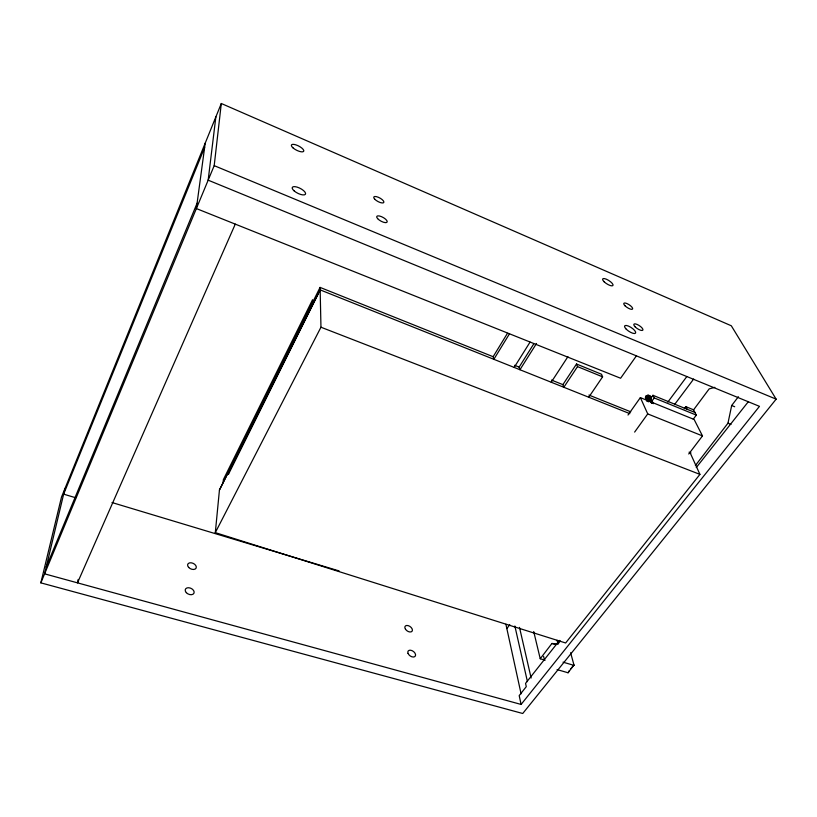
<?xml version="1.0" encoding="UTF-8"?>
<svg xmlns="http://www.w3.org/2000/svg" width="817" height="817" viewBox="0 0 817 817"><rect width="100%" height="100%" fill="white"/><g stroke="black" fill="none" stroke-linecap="round" stroke-linejoin="round"><path stroke-width="1.23" d="M228.637 471.511L228.413 474.371L320.162 289.882L320.06 287.4L493.141 356.712L493.856 359.306L509.532 333.724M223.102 482.673L223.358 479.64L312.564 299.727L312.635 302.372M690.11 452.7L699.924 474.381L565.64 642.979L215.31 532.633L219.436 490.037L320.06 287.4M40.85 582.858L214.197 165.647L221.305 103.504L731.307 325.779L776.15 399.156L522.737 713.496L40.85 582.858L61.489 497.104L221.305 103.504M215.862 116.892L208.161 180.169L759.473 406.345L521.093 704.438L44.598 573.84L65.023 488.392M205.21 143.138L196.366 208.56L620.603 378.24L636.402 355.844M78.177 579.447L77.482 582.858L235.276 224.124M695.379 465.527L727.967 423.186L731.685 405.487L738.374 396.735M646.441 398.982C642.468 394.958 652.313 393.304 651.323 399.299M649.913 397.47L649.791 396.02M204.628 147.469L63.644 494.152L75.675 497.757M46.222 567.029L197.081 203.249M219.436 490.037L320.162 289.882L629.836 413.657M215.31 532.633L320.958 327.219L320.162 289.882M493.141 356.712L507.449 333.305M514.179 367.425L530.039 342.129M536.514 343.467L519.939 369.733L519.142 367.119L533.654 344.049M551.22 382.233L567.907 356.682M576.516 364.014L577.517 366.608L563.832 387.278L562.893 384.633L576.516 364.014L601.526 374.247L602.599 376.851L588.751 397.236M628.018 415.036L640.365 397.613L694.133 419.478L702.487 435.91L688.731 453.997M650.853 398.257L652.977 395.295L694.94 412.462M651.374 401.893L654.213 397.93L652.977 395.295M634.635 432.091L647.728 413.902L640.365 397.613M684.319 408.694L685.831 406.652L693.582 409.828L696.309 415.118L693.255 419.203M667.826 402.107L686.821 376.545M693.582 409.828L709.166 388.892L714.855 387.34M674.546 404.578L693.653 379.047M521.083 693.817L506.846 628.6L509.788 624.699M545.102 660.238L540.231 658.747L551.924 643.479L558.001 643.949L560.329 640.926M559.543 640.416L525.556 683.38L526.281 686.658L519.193 695.604L521.093 704.438M696.268 467.528L748.433 401.566M569.449 670.491L568.06 672.769L557.082 669.583M570.95 668.653L573.953 664.967L570.613 652.732M568.06 672.769L573.953 664.967M647.871 395.234L651.425 402.893L653.028 403.312L649.464 395.653M651.425 402.893L652.569 403.047L649.004 395.387M563.046 662.168L574.065 665.395M112 502.537L339.116 570.93M551.924 643.479L555.631 644.633M320.958 327.219L699.924 474.381M689.078 452.179L690.988 452.935M647.728 413.902L702.487 435.91M514.547 365.281L519.142 367.119M551.465 380.058L562.893 384.633M588.894 395.05L630.714 411.799M577.517 366.608L602.599 376.851M654.213 397.93L696.309 415.118M727.967 423.186L731.001 424.432M214.197 165.647L776.15 399.156M731.685 405.487L734.697 406.743M685.831 406.652L687.158 409.286M652.344 401.494L653.365 403.68M648.463 395.244L652.017 402.904M647.268 395.357L650.312 401.923M646.696 395.602L649.229 401.076M646.196 395.959L648.718 401.433M645.798 396.398L648.32 401.872M645.532 396.888L647.544 401.27M645.42 397.409L646.921 400.687M645.461 397.899L646.962 401.188M557.051 640.273L558.001 643.949M543.591 656.368L544.5 660.044M533.715 631.541L540.231 658.747M519.489 627.385L531.132 678.028M514.863 626.006L527.425 681.603M505.897 624.229L506.846 628.6M635.248 326.953A5.382 1.797 33.4 0 0 642.867 330.139A5.382 1.797 33.4 0 0 637.025 324.4A5.382 1.797 33.4 0 0 635.248 326.953M625.138 305.895A5.219 1.695 33 0 0 632.562 309.051A5.219 1.695 33 0 0 626.935 303.556A5.219 1.695 33 0 0 625.138 305.895M604.141 281.783A6.117 1.951 32.5 0 0 612.913 285.562A6.117 1.951 32.5 0 0 606.408 279.23A6.117 1.951 32.5 0 0 604.141 281.783M626.282 329.231A6.546 2.216 33.4 0 0 635.575 333.101A6.546 2.216 33.4 0 0 628.508 326.106A6.546 2.216 33.4 0 0 626.282 329.231M374.615 199.062A5.709 2.002 28.6 0 0 383.428 202.81A5.709 2.002 28.6 0 0 378.404 197.305A5.709 2.002 28.6 0 0 374.615 199.062M377.628 218.639A5.882 2.134 28.7 0 0 386.717 222.449A5.882 2.134 28.7 0 0 381.519 216.668A5.882 2.134 28.7 0 0 377.628 218.639M293.242 148.081A6.914 2.359 27 0 0 303.638 151.39A6.914 2.359 27 0 0 295.846 144.844A6.914 2.359 27 0 0 293.242 148.081M294.232 190.974A7.414 2.737 27 0 0 305.415 194.283A7.414 2.737 27 0 0 297.02 187.083A7.414 2.737 27 0 0 294.232 190.974M188.686 567.447A4.606 3.023 24.9 0 0 196.09 568.142A4.606 3.023 24.9 0 0 191.086 562.79A4.606 3.023 24.9 0 0 188.686 567.447M186.327 592.662A4.718 3.176 25 0 0 193.925 593.275A4.718 3.176 25 0 0 188.798 587.74A4.718 3.176 25 0 0 186.327 592.662M405.538 629.335A4.279 2.645 35.2 0 0 412.095 631.214A4.279 2.645 35.2 0 0 408.224 625.638A4.279 2.645 35.2 0 0 405.538 629.335M408.051 653.406A4.381 2.768 36.2 0 0 414.719 656.664A4.381 2.768 36.2 0 0 412.289 650.751A4.381 2.768 36.2 0 0 408.051 653.406"/></g></svg>
